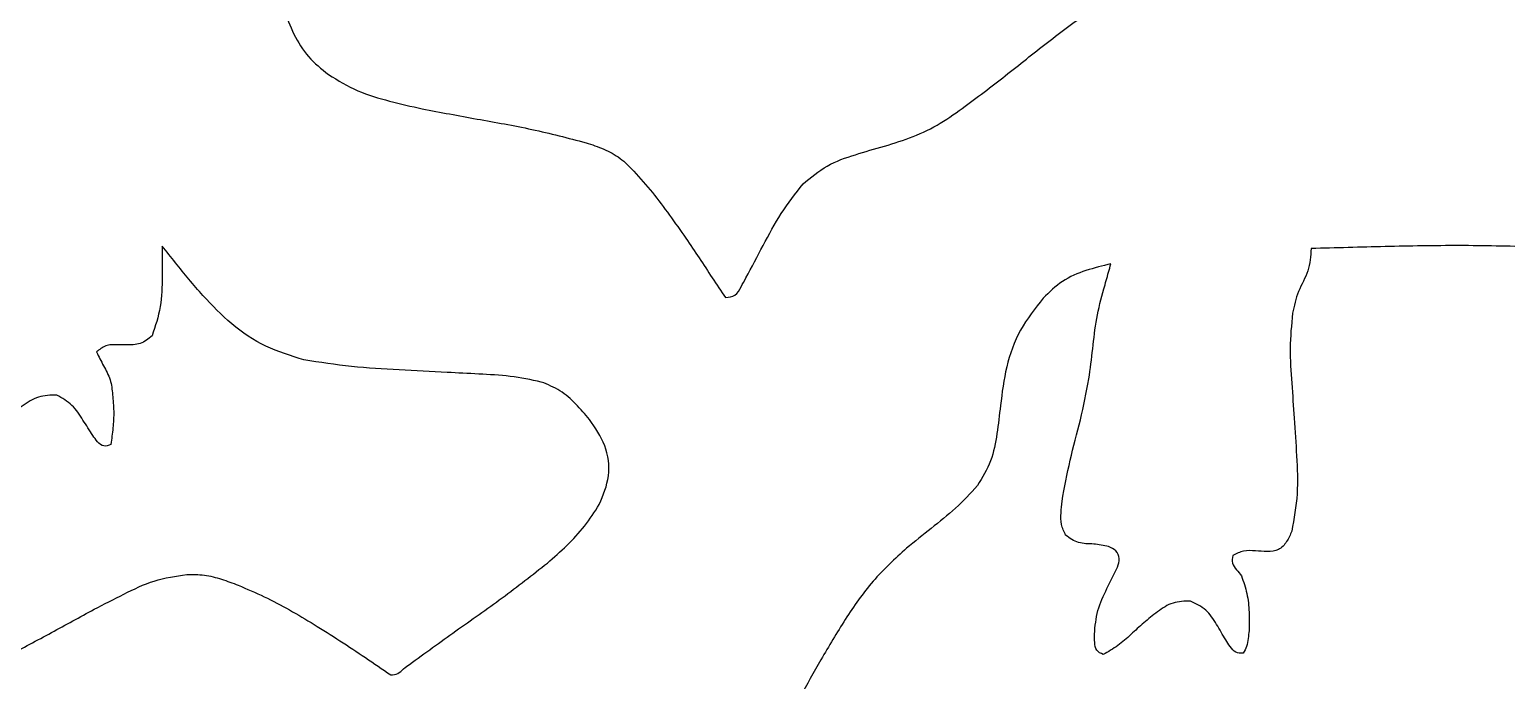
# Model space of a CAD drawing. Extents: x 0 to 290, y 41 to 325.
# Drawn here: x 127.6 to 212.1, y 218.7 to 255.9 of the extents above; entities that cross this region are included whole.
import ezdxf

# ---------------------------------------------------------------- set-up
doc = ezdxf.new("R2010")
doc.units = 0
doc.layers.get('0').update_dxf_attribs({"linetype": 'CONTINUOUS'})

msp = doc.modelspace()

# ---------------------------------------------------------------- linework, layer by layer
at = {"color": 7}
for points, knots in [([(142.176782, 257.060982), (142.354869, 256.580075), (142.710668, 255.61927), (143.52647, 254.285434), (144.330661, 253.641617), (144.732587, 253.319844)], [0, 0, 0, 0, 1.539, 3.07477, 4.609246, 4.609246, 4.609246, 4.609246]), ([(181.156469, 251.512776), (181.975468, 252.126475), (183.613557, 253.353941), (185.990019, 255.298748), (187.64838, 256.498337), (188.477313, 257.097953)], [0, 0, 0, 0, 3.070024, 6.140382, 9.208914, 9.208914, 9.208914, 9.208914]), ([(144.732587, 253.319844), (145.278594, 252.985736), (146.371897, 252.316732), (148.227549, 251.78788), (149.471009, 251.502139), (150.092833, 251.359247)], [0, 0, 0, 0, 1.911538, 3.827586, 5.744212, 5.744212, 5.744212, 5.744212]), ([(150.092833, 251.359247), (151.138385, 251.161718), (153.229294, 250.766698), (156.376386, 250.226864), (158.435153, 249.68893), (159.464022, 249.420098)], [0, 0, 0, 0, 3.192474, 6.384353, 9.573043, 9.573043, 9.573043, 9.573043]), ([(176.534516, 249.224236), (177.086144, 249.39428), (178.188884, 249.73421), (179.755886, 250.49292), (180.689449, 251.172708), (181.156469, 251.512776)], [0, 0, 0, 0, 1.730575, 3.459523, 5.190242, 5.190242, 5.190242, 5.190242]), ([(159.464022, 249.420098), (159.805391, 249.308783), (160.48657, 249.08666), (161.445958, 248.568475), (161.944791, 248.049886), (162.194522, 247.790264)], [0, 0, 0, 0, 1.077332, 2.149748, 3.224876, 3.224876, 3.224876, 3.224876]), ([(171.877849, 247.062696), (172.323385, 247.432799), (173.216577, 248.174767), (174.87003, 248.75589), (175.979537, 249.068078), (176.534516, 249.224236)], [0, 0, 0, 0, 1.723939, 3.456086, 5.189638, 5.189638, 5.189638, 5.189638]), ([(162.194522, 247.790264), (162.555962, 247.389537), (163.279044, 246.587857), (164.241646, 245.284788), (164.863029, 244.402819), (165.17366, 243.96192)], [0, 0, 0, 0, 1.617994, 3.236897, 4.855171, 4.855171, 4.855171, 4.855171]), ([(168.60774, 241.686644), (168.937259, 242.304779), (169.596376, 243.541194), (170.58359, 245.403177), (171.446711, 246.509885), (171.877849, 247.062696)], [0, 0, 0, 0, 2.102625, 4.205748, 6.304748, 6.304748, 6.304748, 6.304748]), ([(135.223956, 243.509518), (135.225451, 242.931613), (135.22844, 241.776263), (135.186404, 240.028518), (134.824786, 238.925043), (134.644271, 238.374202)], [0, 0, 0, 0, 1.736527, 3.471673, 5.201193, 5.201193, 5.201193, 5.201193]), ([(137.546927, 240.688989), (137.277607, 240.993016), (136.738921, 241.601121), (135.983274, 242.557091), (135.47703, 243.192082), (135.223956, 243.509518)], [0, 0, 0, 0, 1.218228, 2.436664, 3.654642, 3.654642, 3.654642, 3.654642]), ([(165.17366, 243.96192), (165.425871, 243.583557), (165.930284, 242.826845), (166.686903, 241.691828), (167.191356, 240.935206), (167.443573, 240.556909)], [0, 0, 0, 0, 1.364157, 2.728262, 4.092262, 4.092262, 4.092262, 4.092262]), ([(200.943916, 243.366713), (200.913104, 242.933788), (200.851017, 242.061402), (200.154699, 240.934336), (199.971617, 240.085159), (199.880502, 239.662547)], [0, 0, 0, 0, 1.283463, 2.586296, 3.877061, 3.877061, 3.877061, 3.877061]), ([(213.648996, 243.467184), (212.23748, 243.499396), (209.414116, 243.563827), (205.178322, 243.481625), (202.355372, 243.405017), (200.943916, 243.366713)], [0, 0, 0, 0, 4.235178, 8.471352, 12.707417, 12.707417, 12.707417, 12.707417]), ([(189.485411, 242.490978), (189.008181, 242.375526), (188.054693, 242.144858), (186.67477, 241.560646), (185.965998, 240.871915), (185.611911, 240.52784)], [0, 0, 0, 0, 1.474963, 2.946917, 4.416393, 4.416393, 4.416393, 4.416393]), ([(189.085784, 241.057007), (189.130062, 241.21657), (189.218594, 241.53561), (189.352393, 242.013436), (189.441107, 242.331923), (189.485411, 242.490978)], [0, 0, 0, 0, 0.496779, 0.993286, 1.488615, 1.488615, 1.488615, 1.488615]), ([(167.443573, 240.556909), (167.638646, 240.582992), (168.036138, 240.63614), (168.342616, 241.177831), (168.51913, 241.516588), (168.60774, 241.686644)], [0, 0, 0, 0, 0.559218, 1.139493, 1.724432, 1.724432, 1.724432, 1.724432]), ([(188.231216, 235.905604), (188.307755, 236.481658), (188.460802, 237.633516), (188.631769, 239.37209), (188.934506, 240.495589), (189.085784, 241.057007)], [0, 0, 0, 0, 1.74401, 3.487262, 5.228455, 5.228455, 5.228455, 5.228455]), ([(143.330507, 236.995547), (142.588693, 237.226149), (141.104791, 237.687439), (139.138339, 238.990545), (138.077547, 240.122682), (137.546927, 240.688989)], [0, 0, 0, 0, 2.321926, 4.644711, 6.969457, 6.969457, 6.969457, 6.969457]), ([(185.611911, 240.52784), (185.1471, 239.937781), (184.217131, 238.757222), (183.446443, 236.608624), (183.262083, 235.122576), (183.169842, 234.379064)], [0, 0, 0, 0, 2.24156, 4.4848, 6.730988, 6.730988, 6.730988, 6.730988]), ([(199.880502, 239.662547), (199.815841, 238.996828), (199.686392, 237.664092), (199.840128, 235.658982), (199.925174, 234.324351), (199.967709, 233.656858)], [0, 0, 0, 0, 2.002619, 4.009146, 6.016744, 6.016744, 6.016744, 6.016744]), ([(134.644271, 238.374202), (134.428334, 238.197732), (133.991773, 237.840964), (133.131479, 237.864871), (132.5846, 237.863877), (132.310858, 237.86338)], [0, 0, 0, 0, 0.809588, 1.636741, 2.465727, 2.465727, 2.465727, 2.465727]), ([(132.310858, 237.86338), (132.205549, 237.844654), (131.99439, 237.807106), (131.705541, 237.656725), (131.542897, 237.517498), (131.461651, 237.447949)], [0, 0, 0, 0, 0.319457, 0.640556, 0.961058, 0.961058, 0.961058, 0.961058]), ([(131.461651, 237.447949), (131.593104, 237.185538), (131.855581, 236.661574), (132.296745, 235.884408), (132.350233, 235.294749), (132.376898, 235.0008)], [0, 0, 0, 0, 0.883138, 1.76339, 2.638403, 2.638403, 2.638403, 2.638403]), ([(151.518902, 236.281242), (150.606364, 236.326728), (148.780888, 236.417719), (146.04129, 236.575658), (144.233903, 236.855614), (143.330507, 236.995547)], [0, 0, 0, 0, 2.74149, 5.484182, 8.225073, 8.225073, 8.225073, 8.225073]), ([(156.905678, 235.730909), (156.315605, 235.853156), (155.134094, 236.097933), (153.324528, 236.185404), (152.120751, 236.249297), (151.518902, 236.281242)], [0, 0, 0, 0, 1.804951, 3.614082, 5.42297, 5.42297, 5.42297, 5.42297]), ([(159.662424, 233.585173), (159.407615, 233.885491), (158.898035, 234.48608), (158.003798, 235.283136), (157.270938, 235.581969), (156.905678, 235.730909)], [0, 0, 0, 0, 1.183111, 2.366045, 3.541447, 3.541447, 3.541447, 3.541447]), ([(186.693951, 228.910162), (186.837454, 229.693464), (187.124543, 231.260519), (187.773202, 233.561389), (188.07859, 235.124435), (188.231216, 235.905604)], [0, 0, 0, 0, 2.387785, 4.77695, 7.16395, 7.16395, 7.16395, 7.16395]), ([(129.196818, 234.984996), (128.836904, 234.978144), (128.113566, 234.964374), (127.190282, 234.362893), (126.639243, 233.915194), (126.363307, 233.691007)], [0, 0, 0, 0, 1.059037, 2.128407, 3.201017, 3.201017, 3.201017, 3.201017]), ([(131.255347, 232.669927), (131.065863, 232.96329), (130.687085, 233.549722), (130.11425, 234.4541), (129.501604, 234.808623), (129.196818, 234.984996)], [0, 0, 0, 0, 1.052227, 2.103395, 3.144064, 3.144064, 3.144064, 3.144064]), ([(132.376898, 235.0008), (132.40662, 234.685423), (132.466036, 234.054972), (132.418519, 233.103687), (132.325696, 232.4777), (132.279249, 232.164467)], [0, 0, 0, 0, 0.949336, 1.897756, 2.847633, 2.847633, 2.847633, 2.847633]), ([(183.169842, 234.379064), (183.109616, 233.847503), (182.989298, 232.785576), (182.69602, 231.185956), (182.13678, 230.266003), (181.857791, 229.807064)], [0, 0, 0, 0, 1.608744, 3.213865, 4.811759, 4.811759, 4.811759, 4.811759]), ([(160.223482, 228.722484), (160.447465, 229.261044), (160.895592, 230.338548), (160.65581, 232.150737), (159.993681, 233.106842), (159.662424, 233.585173)], [0, 0, 0, 0, 1.728267, 3.457771, 5.189292, 5.189292, 5.189292, 5.189292]), ([(199.967709, 233.656858), (200.017991, 232.938961), (200.11857, 231.502944), (200.219165, 229.334359), (199.959806, 227.913507), (199.830267, 227.203847)], [0, 0, 0, 0, 2.161058, 4.32279, 6.479871, 6.479871, 6.479871, 6.479871]), ([(132.279249, 232.164467), (132.14189, 232.107788), (131.859875, 231.99142), (131.492543, 232.312425), (131.334705, 232.550318), (131.255347, 232.669927)], [0, 0, 0, 0, 0.412996, 0.847936, 1.28775, 1.28775, 1.28775, 1.28775]), ([(181.857791, 229.807064), (181.450449, 229.362503), (180.635226, 228.472794), (179.203203, 227.363065), (178.268875, 226.60255), (177.801693, 226.222278)], [0, 0, 0, 0, 1.805461, 3.613305, 5.421286, 5.421286, 5.421286, 5.421286]), ([(157.254787, 225.375611), (157.63028, 225.704874), (158.381434, 226.363546), (159.409607, 227.462562), (159.952347, 228.302752), (160.223482, 228.722484)], [0, 0, 0, 0, 1.498404, 2.997475, 4.493956, 4.493956, 4.493956, 4.493956]), ([(186.900538, 226.968191), (186.805238, 227.168223), (186.612845, 227.57205), (186.627034, 228.24998), (186.671678, 228.69042), (186.693951, 228.910162)], [0, 0, 0, 0, 0.655803, 1.323941, 1.989191, 1.989191, 1.989191, 1.989191]), ([(189.353049, 226.317387), (189.073044, 226.376999), (188.509646, 226.496945), (187.614766, 226.451635), (187.136433, 226.797583), (186.900538, 226.968191)], [0, 0, 0, 0, 0.860999, 1.732413, 2.580311, 2.580311, 2.580311, 2.580311]), ([(199.830267, 227.203847), (199.747382, 226.998997), (199.582593, 226.591724), (199.105891, 226.063517), (198.653261, 226.038748), (198.427904, 226.026416)], [0, 0, 0, 0, 0.666361, 1.324829, 1.977743, 1.977743, 1.977743, 1.977743]), ([(177.801693, 226.222278), (177.137249, 225.614688), (175.807265, 224.398508), (174.269376, 222.165182), (173.354237, 220.619077), (172.896671, 219.846031)], [0, 0, 0, 0, 2.692686, 5.389811, 8.086885, 8.086885, 8.086885, 8.086885]), ([(189.874313, 225.145318), (189.921989, 225.304977), (190.016045, 225.619957), (189.816066, 226.125301), (189.508416, 226.252932), (189.353049, 226.317387)], [0, 0, 0, 0, 0.491774, 0.970188, 1.45829, 1.45829, 1.45829, 1.45829]), ([(196.472669, 225.798944), (196.439107, 225.652144), (196.37007, 225.350168), (196.688377, 224.993048), (196.865915, 224.758991), (196.95414, 224.64268)], [0, 0, 0, 0, 0.426412, 0.877155, 1.322403, 1.322403, 1.322403, 1.322403]), ([(198.427904, 226.026416), (198.204986, 226.040556), (197.759368, 226.068822), (197.071666, 226.119288), (196.671139, 225.905086), (196.472669, 225.798944)], [0, 0, 0, 0, 0.674097, 1.347535, 2.009018, 2.009018, 2.009018, 2.009018]), ([(149.365264, 219.576227), (150.244878, 220.216777), (152.004138, 221.497902), (154.687708, 223.358264), (156.399151, 224.703207), (157.254787, 225.375611)], [0, 0, 0, 0, 3.264447, 6.529017, 9.792933, 9.792933, 9.792933, 9.792933]), ([(188.546176, 221.301169), (188.587389, 221.757919), (188.669949, 222.67289), (189.262187, 223.923979), (189.670267, 224.738197), (189.874313, 225.145318)], [0, 0, 0, 0, 1.364914, 2.734221, 4.103607, 4.103607, 4.103607, 4.103607]), ([(131.331829, 222.727238), (131.893488, 223.017258), (133.016641, 223.597215), (134.737309, 224.437488), (135.995249, 224.627225), (136.623496, 224.721984)], [0, 0, 0, 0, 1.89968, 3.798807, 5.693571, 5.693571, 5.693571, 5.693571]), ([(136.623496, 224.721984), (136.961183, 224.721657), (137.636103, 224.721004), (138.621819, 224.465954), (139.250448, 224.225883), (139.56538, 224.105611)], [0, 0, 0, 0, 1.009363, 2.017369, 3.029346, 3.029346, 3.029346, 3.029346]), ([(139.56538, 224.105611), (140.065333, 223.892577), (141.065794, 223.466271), (142.508593, 222.70303), (143.44108, 222.144093), (143.907087, 221.864767)], [0, 0, 0, 0, 1.62976, 3.261326, 4.891232, 4.891232, 4.891232, 4.891232]), ([(196.95414, 224.64268), (197.07202, 224.307822), (197.308339, 223.636515), (197.411805, 222.569029), (197.397754, 221.859339), (197.390738, 221.504933)], [0, 0, 0, 0, 1.061508, 2.12806, 3.191975, 3.191975, 3.191975, 3.191975]), ([(194.038784, 223.197984), (193.698153, 223.191541), (193.01203, 223.178561), (192.139241, 222.601475), (191.622467, 222.168584), (191.363882, 221.951973)], [0, 0, 0, 0, 1.001917, 2.018132, 3.0359, 3.0359, 3.0359, 3.0359]), ([(196.054698, 220.978307), (195.883385, 221.273255), (195.540952, 221.862821), (194.978317, 222.755667), (194.350232, 223.05136), (194.038784, 223.197984)], [0, 0, 0, 0, 1.02962, 2.058088, 3.069699, 3.069699, 3.069699, 3.069699]), ([(123.93168, 218.827491), (124.765112, 219.238843), (126.432095, 220.061606), (128.878822, 221.400239), (130.514059, 222.28485), (131.331829, 222.727238)], [0, 0, 0, 0, 2.787933, 5.576261, 8.365626, 8.365626, 8.365626, 8.365626]), ([(143.907087, 221.864767), (144.401653, 221.554318), (145.39024, 220.933764), (146.848155, 219.964542), (147.811803, 219.306997), (148.293667, 218.978198)], [0, 0, 0, 0, 1.751722, 3.501511, 5.251581, 5.251581, 5.251581, 5.251581]), ([(191.363882, 221.951973), (191.120339, 221.732352), (190.633414, 221.293256), (189.909062, 220.620174), (189.333615, 220.301493), (189.046273, 220.142364)], [0, 0, 0, 0, 0.984861, 1.96907, 2.950666, 2.950666, 2.950666, 2.950666]), ([(197.390738, 221.504933), (197.374972, 221.353943), (197.343289, 221.05051), (197.282962, 220.59515), (197.125894, 220.33663), (197.049531, 220.210944)], [0, 0, 0, 0, 0.45696, 0.918311, 1.354837, 1.354837, 1.354837, 1.354837]), ([(189.046273, 220.142364), (188.905308, 220.207409), (188.613128, 220.342229), (188.551635, 220.84414), (188.547991, 221.149166), (188.546176, 221.301169)], [0, 0, 0, 0, 0.436786, 0.905334, 1.37076, 1.37076, 1.37076, 1.37076]), ([(197.049531, 220.210944), (196.899554, 220.213287), (196.588896, 220.218138), (196.30459, 220.608735), (196.137702, 220.85555), (196.054698, 220.978307)], [0, 0, 0, 0, 0.426513, 0.883464, 1.335622, 1.335622, 1.335622, 1.335622]), ([(172.896671, 219.846031), (172.495202, 219.132255), (171.692356, 217.704869), (170.515399, 215.548543), (169.746379, 214.102724), (169.361838, 213.379756)], [0, 0, 0, 0, 2.456787, 4.913002, 7.369617, 7.369617, 7.369617, 7.369617]), ([(148.293667, 218.978198), (148.433712, 218.987377), (148.721782, 219.006257), (149.018242, 219.33429), (149.249964, 219.495842), (149.365264, 219.576227)], [0, 0, 0, 0, 0.405383, 0.833866, 1.258218, 1.258218, 1.258218, 1.258218])]:
    msp.add_open_spline(points, degree=3, knots=knots, dxfattribs=at)

doc.saveas('drawing.dxf')
